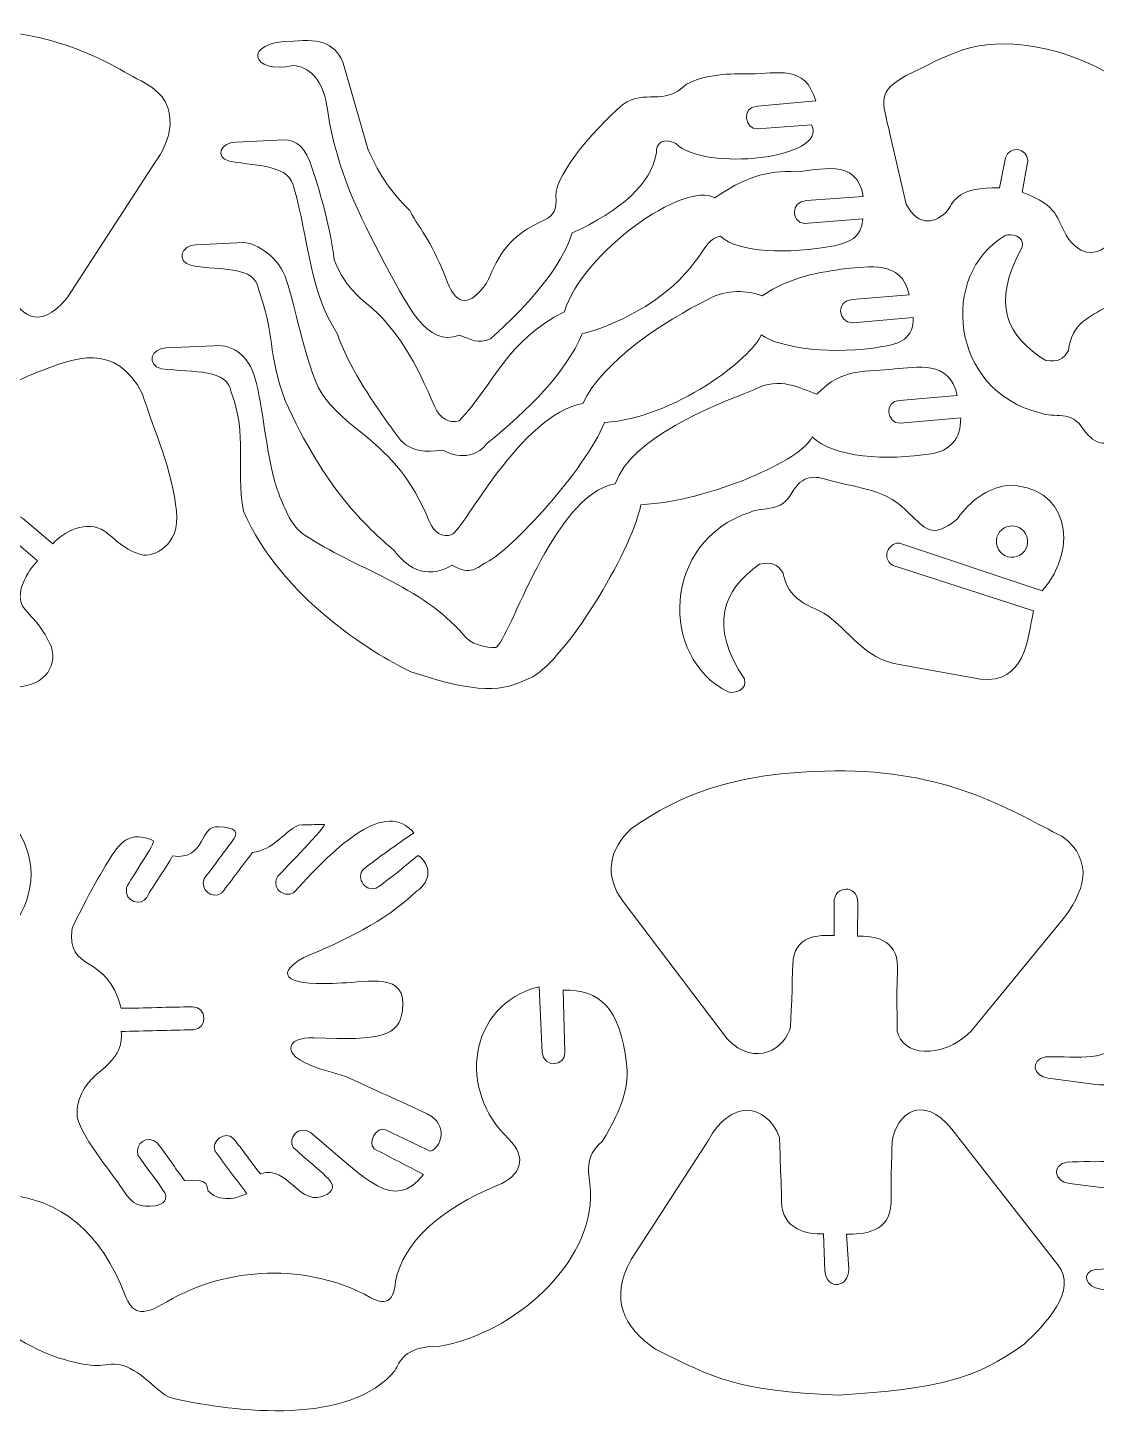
# Model space of a CAD drawing. Header units: centimetres. Extents: x -100 to 240, y -79 to 49.
# Drawn here: x 50.9 to 147.8, y -78.8 to 47.9 of the extents above; entities that cross this region are included whole.
import ezdxf

# ---------------------------------------------------------------- set-up
doc = ezdxf.new("R2010")
doc.units = ezdxf.units.CM
doc.header["$MEASUREMENT"] = 0
doc.layers.add('Layer 1', color=7, linetype='Continuous')

msp = doc.modelspace()

# ---------------------------------------------------------------- linework, layer by layer
at = {"layer": 'Layer 1', "color": 22, "lineweight": 5}
for points, knots in [([(43.923707, 37.003732), (43.193222, 36.988234), (42.902162, 36.586483), (42.897311, 35.919376), (42.897311, 35.919376), (42.897311, 35.919376), (42.90947, 32.797222), (42.90947, 32.797222), (42.90947, 32.797222), (41.57135, 32.855056), (38.926106, 32.417017), (38.719907, 29.85361), (38.719907, 29.85361), (38.513771, 27.290203), (38.739815, 28.791367), (38.47427, 24.188398), (38.47427, 24.188398), (38.12021, 21.975397), (35.995724, 20.205034), (33.428663, 23.3917), (33.428663, 23.3917), (33.428663, 23.3917), (25.37342, 35.784367), (25.37342, 35.784367), (25.37342, 35.784367), (24.281756, 37.259764), (22.747517, 40.948099), (26.347148, 42.865882), (26.347148, 42.865882), (30.330512, 45.019978), (34.490906, 47.882005), (43.923707, 47.734459), (43.923707, 47.734459), (53.356508, 47.882005), (57.516902, 45.019978), (61.500266, 42.865882), (61.500266, 42.865882), (65.09996, 40.948099), (63.565658, 37.259764), (62.473994, 35.784367), (62.473994, 35.784367), (62.473994, 35.784367), (54.418751, 23.3917), (54.418751, 23.3917), (54.418751, 23.3917), (51.85169, 20.205034), (49.727267, 21.975397), (49.373207, 24.188398), (49.373207, 24.188398), (49.107599, 28.791367), (49.333706, 27.290203), (49.127507, 29.85361), (49.127507, 29.85361), (48.921308, 32.417017), (46.298681, 32.832565), (44.960624, 32.774731), (44.960624, 32.774731), (44.960624, 32.774731), (44.950292, 35.941804), (44.950292, 35.941804), (44.950292, 35.941804), (44.968058, 36.451663), (44.654192, 36.988234), (43.923707, 37.003732)], [0, 0, 0, 0, 0.0625, 0.0625, 0.0625, 0.0625, 0.125, 0.125, 0.125, 0.125, 0.1875, 0.1875, 0.1875, 0.1875, 0.25, 0.25, 0.25, 0.25, 0.3125, 0.3125, 0.3125, 0.3125, 0.375, 0.375, 0.375, 0.375, 0.4375, 0.4375, 0.4375, 0.4375, 0.5, 0.5, 0.5, 0.5, 0.5625, 0.5625, 0.5625, 0.5625, 0.625, 0.625, 0.625, 0.625, 0.6875, 0.6875, 0.6875, 0.6875, 0.75, 0.75, 0.75, 0.75, 0.8125, 0.8125, 0.8125, 0.8125, 0.875, 0.875, 0.875, 0.875, 0.9375, 0.9375, 0.9375, 0.9375, 1, 1, 1, 1]), ([(74.907611, 44.488069), (71.175932, 43.608526), (70.087796, 46.665223), (74.955365, 46.691683), (74.955365, 46.691683), (77.424587, 46.904875), (78.902, 46.474522), (79.554113, 44.397727), (79.554113, 44.397727), (79.554113, 44.397727), (81.680048, 36.926557), (81.680048, 36.926557), (81.680048, 36.926557), (82.870559, 34.287109), (83.840696, 32.98345), (85.489343, 31.311493), (85.489343, 31.311493), (86.575841, 29.386969), (87.557066, 28.436488), (88.935506, 24.778834), (88.935506, 24.778834), (89.763011, 22.674193), (90.966941, 22.609744), (92.469302, 24.733222), (92.469302, 24.733222), (93.415814, 26.724463), (94.028678, 28.704238), (97.299449, 30.259645), (97.299449, 30.259645), (98.468666, 30.795964), (98.735345, 31.056784), (98.788202, 32.255296), (98.788202, 32.255296), (98.294282, 34.083871), (101.911301, 38.418964), (104.841116, 40.935688), (104.841116, 40.935688), (106.959806, 42.423118), (108.383543, 40.664095), (110.601017, 42.769933), (110.601017, 42.769933), (112.300064, 43.700569), (114.577136, 43.751788), (116.378684, 43.713232), (116.378684, 43.713232), (118.837826, 43.694836), (121.354739, 44.653696), (122.337602, 41.25976), (122.337602, 41.25976), (122.337602, 41.25976), (117.033506, 40.793056), (117.033506, 40.793056), (117.033506, 40.793056), (115.489628, 40.689169), (115.952993, 38.685139), (117.044216, 38.717458), (117.044216, 38.717458), (117.044216, 38.717458), (121.94549, 39.096088), (121.94549, 39.096088), (121.94549, 39.096088), (123.496865, 36.001717), (112.194224, 34.830232), (109.633211, 37.391812), (109.633211, 37.391812), (108.598814, 37.975885), (107.780003, 37.463254), (107.879102, 36.587491), (107.879102, 36.587491), (107.477603, 33.754066), (104.609717, 31.313257), (100.233296, 29.286484), (100.233296, 29.286484), (99.201104, 26.119915), (96.413732, 22.914979), (92.829032, 19.69234), (92.829032, 19.69234), (91.627874, 19.139578), (91.073978, 19.654225), (89.996993, 20.013703), (89.996993, 20.013703), (87.043238, 18.900304), (85.327811, 22.55758), (82.780847, 27.371914), (82.780847, 27.371914), (80.462699, 31.753942), (78.652205, 35.638585), (77.896898, 41.345062), (77.896898, 41.345062), (77.391071, 43.297369), (76.394663, 44.344996), (74.907611, 44.488069)], [0, 0, 0, 0, 0.0434782609, 0.0434782609, 0.0434782609, 0.0434782609, 0.0869565217, 0.0869565217, 0.0869565217, 0.0869565217, 0.1304347826, 0.1304347826, 0.1304347826, 0.1304347826, 0.1739130435, 0.1739130435, 0.1739130435, 0.1739130435, 0.2173913043, 0.2173913043, 0.2173913043, 0.2173913043, 0.2608695652, 0.2608695652, 0.2608695652, 0.2608695652, 0.3043478261, 0.3043478261, 0.3043478261, 0.3043478261, 0.347826087, 0.347826087, 0.347826087, 0.347826087, 0.3913043478, 0.3913043478, 0.3913043478, 0.3913043478, 0.4347826087, 0.4347826087, 0.4347826087, 0.4347826087, 0.4782608696, 0.4782608696, 0.4782608696, 0.4782608696, 0.5217391304, 0.5217391304, 0.5217391304, 0.5217391304, 0.5652173913, 0.5652173913, 0.5652173913, 0.5652173913, 0.6086956522, 0.6086956522, 0.6086956522, 0.6086956522, 0.652173913, 0.652173913, 0.652173913, 0.652173913, 0.6956521739, 0.6956521739, 0.6956521739, 0.6956521739, 0.7391304348, 0.7391304348, 0.7391304348, 0.7391304348, 0.7826086957, 0.7826086957, 0.7826086957, 0.7826086957, 0.8260869565, 0.8260869565, 0.8260869565, 0.8260869565, 0.8695652174, 0.8695652174, 0.8695652174, 0.8695652174, 0.9130434783, 0.9130434783, 0.9130434783, 0.9130434783, 0.9565217391, 0.9565217391, 0.9565217391, 0.9565217391, 1, 1, 1, 1]), ([(139.546367, 36.087964), (139.546367, 36.087964), (139.001921, 33.378901), (139.001921, 33.378901), (139.001921, 33.378901), (135.270494, 33.430561), (134.958707, 32.321068), (134.288576, 31.32151), (134.288576, 31.32151), (133.26218, 30.178564), (131.709734, 29.739958), (130.538438, 31.885612), (130.538438, 31.885612), (130.538438, 31.885612), (129.090005, 38.162995), (129.090005, 38.162995), (129.090005, 38.162995), (128.320208, 41.446366), (127.894958, 42.050284), (130.530374, 43.557748), (130.530374, 43.557748), (134.412938, 45.422296), (136.722518, 47.102191), (142.224938, 46.180375), (142.224938, 46.180375), (147.416138, 45.224287), (149.957621, 43.002025), (150.744806, 42.443404), (150.744806, 42.443404), (152.54144, 40.434271), (155.794508, 36.729493), (153.362771, 33.8749), (153.362771, 33.8749), (152.433017, 32.444989), (151.619687, 31.130683), (149.446565, 28.739077), (149.446565, 28.739077), (147.09194, 26.218069), (145.684079, 28.295053), (145.283903, 28.706254), (145.283903, 28.706254), (144.009224, 30.790357), (144.488339, 31.652575), (141.04961, 32.996302), (141.04961, 32.996302), (141.04961, 32.996302), (141.578558, 35.819773), (141.578558, 35.819773), (141.578558, 35.819773), (141.539561, 37.026475), (139.885685, 37.249369), (139.546367, 36.087964)], [0, 0, 0, 0, 0.0769230769, 0.0769230769, 0.0769230769, 0.0769230769, 0.1538461538, 0.1538461538, 0.1538461538, 0.1538461538, 0.2307692308, 0.2307692308, 0.2307692308, 0.2307692308, 0.3076923077, 0.3076923077, 0.3076923077, 0.3076923077, 0.3846153846, 0.3846153846, 0.3846153846, 0.3846153846, 0.4615384615, 0.4615384615, 0.4615384615, 0.4615384615, 0.5384615385, 0.5384615385, 0.5384615385, 0.5384615385, 0.6153846154, 0.6153846154, 0.6153846154, 0.6153846154, 0.6923076923, 0.6923076923, 0.6923076923, 0.6923076923, 0.7692307692, 0.7692307692, 0.7692307692, 0.7692307692, 0.8461538462, 0.8461538462, 0.8461538462, 0.8461538462, 0.9230769231, 0.9230769231, 0.9230769231, 0.9230769231, 1, 1, 1, 1]), ([(69.12944, 35.791234), (67.734557, 36.1429), (68.376086, 37.508551), (69.744257, 37.528396), (69.744257, 37.528396), (69.744257, 37.528396), (74.093651, 37.734532), (74.093651, 37.734532), (74.093651, 37.734532), (75.227903, 37.688605), (76.067, 37.135087), (76.661153, 35.044558), (76.661153, 35.044558), (77.470073, 32.644636), (78.296444, 29.755267), (78.643511, 26.852983), (78.643511, 26.852983), (79.257005, 25.291024), (80.143037, 24.013447), (81.582839, 22.88707), (81.582839, 22.88707), (84.441275, 20.564827), (86.083118, 17.436247), (87.760745, 13.528735), (87.760745, 13.528735), (88.215731, 12.439528), (89.102456, 12.00004), (89.974439, 12.256324), (89.974439, 12.256324), (93.15701, 15.55261), (94.292144, 19.528288), (99.522719, 22.145119), (99.522719, 22.145119), (101.195306, 27.544282), (110.422349, 34.059301), (113.170094, 32.480269), (113.170094, 32.480269), (115.760843, 34.220896), (117.827936, 35.010916), (120.606236, 34.840564), (120.606236, 34.840564), (122.448608, 34.920196), (126.111365, 36.19204), (126.643337, 32.591653), (126.643337, 32.591653), (126.643337, 32.591653), (121.483826, 32.223859), (121.483826, 32.223859), (121.483826, 32.223859), (120.007547, 32.167789), (120.109922, 30.234445), (121.2758, 30.143095), (121.2758, 30.143095), (121.2758, 30.143095), (126.597977, 30.564376), (126.597977, 30.564376), (126.597977, 30.564376), (126.527417, 28.831939), (125.255258, 28.398058), (124.035074, 28.120732), (124.035074, 28.120732), (119.801537, 27.364102), (115.303337, 27.446128), (113.69438, 29.005126), (113.69438, 29.005126), (111.758138, 28.634497), (112.286267, 26.091943), (106.888427, 22.620391), (106.888427, 22.620391), (105.084737, 21.581395), (103.433003, 20.754142), (101.151206, 20.121874), (101.151206, 20.121874), (99.628811, 16.626382), (96.297686, 13.229737), (92.508992, 10.204666), (92.508992, 10.204666), (91.831805, 9.24505), (90.248048, 8.581408), (88.507673, 9.594196), (88.507673, 9.594196), (85.094144, 9.079612), (84.615911, 10.606102), (83.613266, 11.926204), (83.613266, 11.926204), (81.823184, 14.417224), (79.967078, 17.17486), (78.93413, 20.107888), (78.93413, 20.107888), (76.323725, 24.165907), (76.31648, 28.893238), (75.00797, 33.285787), (75.00797, 33.285787), (74.652965, 35.448451), (71.971811, 35.316529), (69.12944, 35.791234)], [0, 0, 0, 0, 0.0416666667, 0.0416666667, 0.0416666667, 0.0416666667, 0.0833333333, 0.0833333333, 0.0833333333, 0.0833333333, 0.125, 0.125, 0.125, 0.125, 0.1666666667, 0.1666666667, 0.1666666667, 0.1666666667, 0.2083333333, 0.2083333333, 0.2083333333, 0.2083333333, 0.25, 0.25, 0.25, 0.25, 0.2916666667, 0.2916666667, 0.2916666667, 0.2916666667, 0.3333333333, 0.3333333333, 0.3333333333, 0.3333333333, 0.375, 0.375, 0.375, 0.375, 0.4166666667, 0.4166666667, 0.4166666667, 0.4166666667, 0.4583333333, 0.4583333333, 0.4583333333, 0.4583333333, 0.5, 0.5, 0.5, 0.5, 0.5416666667, 0.5416666667, 0.5416666667, 0.5416666667, 0.5833333333, 0.5833333333, 0.5833333333, 0.5833333333, 0.625, 0.625, 0.625, 0.625, 0.6666666667, 0.6666666667, 0.6666666667, 0.6666666667, 0.7083333333, 0.7083333333, 0.7083333333, 0.7083333333, 0.75, 0.75, 0.75, 0.75, 0.7916666667, 0.7916666667, 0.7916666667, 0.7916666667, 0.8333333333, 0.8333333333, 0.8333333333, 0.8333333333, 0.875, 0.875, 0.875, 0.875, 0.9166666667, 0.9166666667, 0.9166666667, 0.9166666667, 0.9583333333, 0.9583333333, 0.9583333333, 0.9583333333, 1, 1, 1, 1]), ([(155.275577, 18.747529), (154.066229, 17.770021), (155.331836, 16.512415), (156.023891, 16.769644), (156.023891, 16.769644), (156.023891, 16.769644), (168.597746, 22.044886), (168.597746, 22.044886), (168.597746, 22.044886), (172.351286, 18.366442), (171.597995, 12.528799), (166.082408, 12.260797), (166.082408, 12.260797), (164.292767, 12.446458), (162.741329, 13.340365), (161.428598, 14.942014), (161.428598, 14.942014), (158.866514, 16.755973), (158.395967, 15.467686), (157.156568, 14.214805), (157.156568, 14.214805), (155.296367, 11.757931), (152.77013, 11.566537), (150.131312, 10.609504), (150.131312, 10.609504), (148.770134, 10.056112), (147.734162, 9.872845), (146.626055, 11.46517), (146.626055, 11.46517), (145.527713, 13.262812), (144.000719, 12.460066), (142.687799, 12.957325), (142.687799, 12.957325), (134.513423, 14.974585), (133.502903, 25.510894), (139.502141, 29.056471), (139.502141, 29.056471), (140.050052, 29.236462), (141.275654, 29.077072), (141.070715, 27.982132), (141.070715, 27.982132), (138.162509, 22.875793), (139.717097, 19.824199), (143.215865, 17.710738), (143.215865, 17.710738), (144.339092, 17.556199), (144.787904, 17.818027), (145.261412, 18.617938), (145.261412, 18.617938), (145.586366, 21.197221), (147.199292, 21.636394), (148.760054, 22.617493), (148.760054, 22.617493), (150.94502, 24.314461), (151.942184, 26.991205), (155.160728, 27.715894), (155.160728, 27.715894), (155.160728, 27.715894), (162.415367, 29.615218), (162.415367, 29.615218), (162.415367, 29.615218), (166.42853, 30.302863), (166.907393, 26.429434), (167.685002, 23.799184), (167.685002, 23.799184), (167.685002, 23.799184), (155.275577, 18.747529), (155.275577, 18.747529)], [0, 0, 0, 0, 0.0588235294, 0.0588235294, 0.0588235294, 0.0588235294, 0.1176470588, 0.1176470588, 0.1176470588, 0.1176470588, 0.1764705882, 0.1764705882, 0.1764705882, 0.1764705882, 0.2352941176, 0.2352941176, 0.2352941176, 0.2352941176, 0.2941176471, 0.2941176471, 0.2941176471, 0.2941176471, 0.3529411765, 0.3529411765, 0.3529411765, 0.3529411765, 0.4117647059, 0.4117647059, 0.4117647059, 0.4117647059, 0.4705882353, 0.4705882353, 0.4705882353, 0.4705882353, 0.5294117647, 0.5294117647, 0.5294117647, 0.5294117647, 0.5882352941, 0.5882352941, 0.5882352941, 0.5882352941, 0.6470588235, 0.6470588235, 0.6470588235, 0.6470588235, 0.7058823529, 0.7058823529, 0.7058823529, 0.7058823529, 0.7647058824, 0.7647058824, 0.7647058824, 0.7647058824, 0.8235294118, 0.8235294118, 0.8235294118, 0.8235294118, 0.8823529412, 0.8823529412, 0.8823529412, 0.8823529412, 0.9411764706, 0.9411764706, 0.9411764706, 0.9411764706, 1, 1, 1, 1]), ([(65.690144, 26.320003), (64.295261, 26.671606), (64.728197, 28.186819), (66.096368, 28.206601), (66.096368, 28.206601), (66.096368, 28.206601), (70.445762, 28.412737), (70.445762, 28.412737), (70.445762, 28.412737), (71.580014, 28.36681), (73.718927, 27.071404), (74.31308, 24.980875), (74.31308, 24.980875), (75.122, 22.580953), (75.87485, 18.354976), (77.093207, 15.523063), (77.093207, 15.523063), (77.706701, 13.961104), (79.731836, 12.246244), (81.171638, 11.119867), (81.171638, 11.119867), (84.030137, 8.797624), (85.590458, 7.053595), (87.268085, 3.146083), (87.268085, 3.146083), (87.723071, 2.056876), (88.45469, 1.665394), (89.326673, 1.921615), (89.326673, 1.921615), (90.464327, 2.452075), (95.517494, 12.777271), (101.19329, 13.812046), (101.19329, 13.812046), (102.95036, 17.629279), (108.645749, 21.342562), (112.542929, 23.244154), (112.542929, 23.244154), (114.367535, 24.262108), (116.069795, 24.054082), (117.471482, 23.588449), (117.471482, 23.588449), (120.062231, 25.329013), (122.600186, 25.718542), (125.110673, 26.055844), (125.110673, 26.055844), (126.953045, 26.135413), (130.178834, 26.95183), (130.806755, 23.661655), (130.806755, 23.661655), (130.806755, 23.661655), (125.630171, 23.235775), (125.630171, 23.235775), (125.630171, 23.235775), (124.173044, 23.21593), (124.299548, 21.139198), (125.684351, 21.144112), (125.684351, 21.144112), (125.684351, 21.144112), (131.17751, 21.63022), (131.17751, 21.63022), (131.17751, 21.63022), (131.21405, 19.694734), (129.973958, 19.20724), (128.342069, 18.97225), (128.342069, 18.97225), (124.108532, 18.21562), (119.08592, 18.799693), (117.381014, 20.048542), (117.381014, 20.048542), (116.616131, 17.986552), (109.455299, 12.448726), (103.174325, 12.10462), (103.174325, 12.10462), (101.39741, 7.717993), (94.624217, 0.4723), (92.487194, -0.578477), (92.487194, -0.578477), (91.542194, -1.030502), (91.091996, -1.874765), (89.351621, -0.86204), (89.351621, -0.86204), (86.83181, -2.332712), (85.070519, -0.834194), (84.067874, 0.485908), (84.067874, 0.485908), (81.567089, 2.602015), (77.742863, 6.138331), (74.187143, 14.099704), (74.187143, 14.099704), (72.597527, 18.436687), (73.272131, 20.149405), (71.766179, 24.178255), (71.766179, 24.178255), (71.411237, 26.340919), (68.532578, 25.845298), (65.690144, 26.320003)], [0, 0, 0, 0, 0.0416666667, 0.0416666667, 0.0416666667, 0.0416666667, 0.0833333333, 0.0833333333, 0.0833333333, 0.0833333333, 0.125, 0.125, 0.125, 0.125, 0.1666666667, 0.1666666667, 0.1666666667, 0.1666666667, 0.2083333333, 0.2083333333, 0.2083333333, 0.2083333333, 0.25, 0.25, 0.25, 0.25, 0.2916666667, 0.2916666667, 0.2916666667, 0.2916666667, 0.3333333333, 0.3333333333, 0.3333333333, 0.3333333333, 0.375, 0.375, 0.375, 0.375, 0.4166666667, 0.4166666667, 0.4166666667, 0.4166666667, 0.4583333333, 0.4583333333, 0.4583333333, 0.4583333333, 0.5, 0.5, 0.5, 0.5, 0.5416666667, 0.5416666667, 0.5416666667, 0.5416666667, 0.5833333333, 0.5833333333, 0.5833333333, 0.5833333333, 0.625, 0.625, 0.625, 0.625, 0.6666666667, 0.6666666667, 0.6666666667, 0.6666666667, 0.7083333333, 0.7083333333, 0.7083333333, 0.7083333333, 0.75, 0.75, 0.75, 0.75, 0.7916666667, 0.7916666667, 0.7916666667, 0.7916666667, 0.8333333333, 0.8333333333, 0.8333333333, 0.8333333333, 0.875, 0.875, 0.875, 0.875, 0.9166666667, 0.9166666667, 0.9166666667, 0.9166666667, 0.9583333333, 0.9583333333, 0.9583333333, 0.9583333333, 1, 1, 1, 1]), ([(48.962762, 1.906621), (48.962762, 1.906621), (51.717752, -0.450839), (51.717752, -0.450839), (51.717752, -0.450839), (50.934095, -1.328429), (49.393241, -3.484226), (50.599628, -4.862792), (50.599628, -4.862792), (51.806015, -6.241295), (52.098083, -6.402575), (52.980083, -8.256413), (52.980083, -8.256413), (53.549666, -10.174952), (52.234163, -12.062936), (49.053797, -11.901278), (49.053797, -11.901278), (49.053797, -11.901278), (38.480696, -9.527753), (38.480696, -9.527753), (38.480696, -9.527753), (36.319166, -8.849684), (34.020359, -8.753735), (34.480133, -4.348838), (34.480133, -4.348838), (35.965736, 1.067965), (36.92321, 4.124095), (41.696279, 9.605221), (41.696279, 9.605221), (46.295279, 14.717482), (50.88527, 16.296073), (52.041887, 16.789426), (52.041887, 16.789426), (54.927098, 17.882665), (58.801661, 19.512223), (61.263449, 14.659522), (61.263449, 14.659522), (61.953488, 12.212476), (63.754028, 8.421955), (64.254122, 4.683661), (64.254122, 4.683661), (64.926458, 1.257343), (62.643968, 0.007927), (61.371179, 0.054547), (61.371179, 0.054547), (59.663816, 0.421459), (58.658021, 1.621798), (57.808277, 2.223889), (57.808277, 2.223889), (56.195855, 3.323806), (54.043838, 2.141737), (53.102177, 1.090708), (53.102177, 1.090708), (53.102177, 1.090708), (50.354054, 3.40558), (50.354054, 3.40558), (50.354054, 3.40558), (49.292315, 4.157548), (48.127508, 2.833099), (48.962762, 1.906621)], [0, 0, 0, 0, 0.0666666667, 0.0666666667, 0.0666666667, 0.0666666667, 0.1333333333, 0.1333333333, 0.1333333333, 0.1333333333, 0.2, 0.2, 0.2, 0.2, 0.2666666667, 0.2666666667, 0.2666666667, 0.2666666667, 0.3333333333, 0.3333333333, 0.3333333333, 0.3333333333, 0.4, 0.4, 0.4, 0.4, 0.4666666667, 0.4666666667, 0.4666666667, 0.4666666667, 0.5333333333, 0.5333333333, 0.5333333333, 0.5333333333, 0.6, 0.6, 0.6, 0.6, 0.6666666667, 0.6666666667, 0.6666666667, 0.6666666667, 0.7333333333, 0.7333333333, 0.7333333333, 0.7333333333, 0.8, 0.8, 0.8, 0.8, 0.8666666667, 0.8666666667, 0.8666666667, 0.8666666667, 0.9333333333, 0.9333333333, 0.9333333333, 0.9333333333, 1, 1, 1, 1]), ([(62.967221, 16.967023), (61.572275, 17.318626), (62.005211, 18.833839), (63.373382, 18.853684), (63.373382, 18.853684), (63.373382, 18.853684), (67.722776, 19.05982), (67.722776, 19.05982), (67.722776, 19.05982), (69.605279, 19.235527), (71.076077, 17.97685), (71.590094, 15.627895), (71.590094, 15.627895), (72.238364, 13.143238), (72.520289, 8.539261), (73.611575, 5.640127), (73.611575, 5.640127), (74.211146, 4.114078), (74.790557, 2.656762), (75.920966, 1.9087), (75.920966, 1.9087), (80.552285, -1.15562), (86.539175, -2.709263), (90.368, -7.158323), (90.368, -7.158323), (90.903374, -7.987403), (92.473901, -8.412716), (93.297878, -8.31242), (93.297878, -8.31242), (94.537025, -7.728473), (98.448758, 5.498629), (104.124554, 6.533404), (104.124554, 6.533404), (105.711524, 10.836493), (112.859063, 13.519411), (116.726066, 15.068581), (116.726066, 15.068581), (119.058263, 16.354348), (121.039487, 15.12547), (122.441174, 14.659774), (122.441174, 14.659774), (124.758566, 17.164591), (127.008674, 16.62361), (129.519161, 16.960912), (129.519161, 16.960912), (131.361533, 17.040481), (134.52218, 17.835289), (135.150164, 14.545051), (135.150164, 14.545051), (135.150164, 14.545051), (129.937103, 14.103232), (129.937103, 14.103232), (129.937103, 14.103232), (128.502404, 14.047162), (128.7539, 11.997394), (129.991472, 12.028201), (129.991472, 12.028201), (129.991472, 12.028201), (135.484631, 12.514246), (135.484631, 12.514246), (135.484631, 12.514246), (135.521171, 10.57876), (134.44721, 9.497554), (132.815321, 9.262627), (132.815321, 9.262627), (128.784833, 8.613034), (123.922934, 8.892565), (121.998158, 10.804111), (121.998158, 10.804111), (121.233338, 8.742184), (112.750262, 4.972642), (106.469288, 4.628536), (106.469288, 4.628536), (105.46784, 0.002068), (99.562724, -9.381215), (96.667055, -10.962011), (96.667055, -10.962011), (94.323959, -12.039815), (92.832875, -12.908585), (85.591277, -10.520318), (85.591277, -10.520318), (81.968147, -8.736725), (73.956689, -3.905255), (70.400906, 4.056055), (70.400906, 4.056055), (69.688313, 8.206747), (70.805807, 10.802032), (69.299792, 14.830882), (69.299792, 14.830882), (68.94485, 16.993483), (66.012641, 16.599418), (62.967221, 16.967023)], [0, 0, 0, 0, 0.0434782609, 0.0434782609, 0.0434782609, 0.0434782609, 0.0869565217, 0.0869565217, 0.0869565217, 0.0869565217, 0.1304347826, 0.1304347826, 0.1304347826, 0.1304347826, 0.1739130435, 0.1739130435, 0.1739130435, 0.1739130435, 0.2173913043, 0.2173913043, 0.2173913043, 0.2173913043, 0.2608695652, 0.2608695652, 0.2608695652, 0.2608695652, 0.3043478261, 0.3043478261, 0.3043478261, 0.3043478261, 0.347826087, 0.347826087, 0.347826087, 0.347826087, 0.3913043478, 0.3913043478, 0.3913043478, 0.3913043478, 0.4347826087, 0.4347826087, 0.4347826087, 0.4347826087, 0.4782608696, 0.4782608696, 0.4782608696, 0.4782608696, 0.5217391304, 0.5217391304, 0.5217391304, 0.5217391304, 0.5652173913, 0.5652173913, 0.5652173913, 0.5652173913, 0.6086956522, 0.6086956522, 0.6086956522, 0.6086956522, 0.652173913, 0.652173913, 0.652173913, 0.652173913, 0.6956521739, 0.6956521739, 0.6956521739, 0.6956521739, 0.7391304348, 0.7391304348, 0.7391304348, 0.7391304348, 0.7826086957, 0.7826086957, 0.7826086957, 0.7826086957, 0.8260869565, 0.8260869565, 0.8260869565, 0.8260869565, 0.8695652174, 0.8695652174, 0.8695652174, 0.8695652174, 0.9130434783, 0.9130434783, 0.9130434783, 0.9130434783, 0.9565217391, 0.9565217391, 0.9565217391, 0.9565217391, 1, 1, 1, 1]), ([(129.340178, -0.891272), (128.061152, -0.006878), (129.229172, 1.341826), (129.938552, 1.137013), (129.938552, 1.137013), (129.938552, 1.137013), (142.871507, -3.183653), (142.871507, -3.183653), (142.871507, -3.183653), (146.339594, 0.765061), (145.152107, 6.530128), (139.631921, 6.385039), (139.631921, 6.385039), (137.861117, 6.066133), (136.380869, 5.058826), (135.191492, 3.363496), (135.191492, 3.363496), (132.772166, 1.36312), (132.206615, 2.612599), (130.877063, 3.769342), (130.877063, 3.769342), (128.838446, 6.080308), (126.304964, 6.082387), (123.602012, 6.839458), (123.602012, 6.839458), (122.203286, 7.289593), (121.156478, 7.394929), (120.170465, 5.724169), (120.170465, 5.724169), (119.209589, 3.849478), (117.626903, 4.5358), (116.354807, 3.941836), (116.354807, 3.941836), (108.354059, 1.319209), (108.133937, -9.263153), (114.381395, -12.350342), (114.381395, -12.350342), (114.941213, -12.488942), (116.151506, -12.238328), (115.865297, -11.161784), (115.865297, -11.161784), (112.583564, -6.287096), (113.905682, -3.127835), (117.236681, -0.758783), (117.236681, -0.758783), (118.345229, -0.520769), (118.812374, -0.748262), (119.344346, -1.510562), (119.344346, -1.510562), (119.861135, -4.058345), (121.502411, -4.375676), (123.132095, -5.237453), (123.132095, -5.237453), (125.437832, -6.766337), (126.632249, -9.361055), (129.896027, -9.843131), (129.896027, -9.843131), (129.896027, -9.843131), (137.272256, -11.194859), (137.272256, -11.194859), (137.272256, -11.194859), (141.325613, -11.580608), (141.513605, -7.682231), (142.092449, -5.001266), (142.092449, -5.001266), (142.092449, -5.001266), (129.340178, -0.891272), (129.340178, -0.891272)], [0, 0, 0, 0, 0.0588235294, 0.0588235294, 0.0588235294, 0.0588235294, 0.1176470588, 0.1176470588, 0.1176470588, 0.1176470588, 0.1764705882, 0.1764705882, 0.1764705882, 0.1764705882, 0.2352941176, 0.2352941176, 0.2352941176, 0.2352941176, 0.2941176471, 0.2941176471, 0.2941176471, 0.2941176471, 0.3529411765, 0.3529411765, 0.3529411765, 0.3529411765, 0.4117647059, 0.4117647059, 0.4117647059, 0.4117647059, 0.4705882353, 0.4705882353, 0.4705882353, 0.4705882353, 0.5294117647, 0.5294117647, 0.5294117647, 0.5294117647, 0.5882352941, 0.5882352941, 0.5882352941, 0.5882352941, 0.6470588235, 0.6470588235, 0.6470588235, 0.6470588235, 0.7058823529, 0.7058823529, 0.7058823529, 0.7058823529, 0.7647058824, 0.7647058824, 0.7647058824, 0.7647058824, 0.8235294118, 0.8235294118, 0.8235294118, 0.8235294118, 0.8823529412, 0.8823529412, 0.8823529412, 0.8823529412, 0.9411764706, 0.9411764706, 0.9411764706, 0.9411764706, 1, 1, 1, 1]), ([(139.963364, 2.702815), (140.743997, 2.797756), (141.454133, 2.241592), (141.549074, 1.460959), (141.549074, 1.460959), (141.644015, 0.680326), (141.087914, -0.02981), (140.307218, -0.124751), (140.307218, -0.124751), (139.526585, -0.219692), (138.816449, 0.336472), (138.721508, 1.117105), (138.721508, 1.117105), (138.626567, 1.897738), (139.182731, 2.607874), (139.963364, 2.702815)], [0, 0, 0, 0, 0.25, 0.25, 0.25, 0.25, 0.5, 0.5, 0.5, 0.5, 0.75, 0.75, 0.75, 0.75, 1, 1, 1, 1]), ([(34.494182, -39.379043), (37.448315, -36.308738), (36.3077, -34.187906), (35.627048, -32.13902), (35.627048, -32.13902), (33.276833, -26.745149), (38.951495, -17.965847), (45.313802, -21.257786), (45.313802, -21.257786), (45.313802, -21.257786), (41.662574, -29.052272), (41.662574, -29.052272), (41.662574, -29.052272), (40.978583, -30.450431), (42.794432, -31.349945), (43.605998, -29.962811), (43.605998, -29.962811), (43.605998, -29.962811), (47.322494, -22.272275), (47.322494, -22.272275), (47.322494, -22.272275), (54.347309, -27.275609), (51.059528, -35.90894), (42.421913, -37.872398), (42.421913, -37.872398), (40.355261, -39.243404), (40.902794, -40.846628), (42.066656, -41.898413), (42.066656, -41.898413), (43.751276, -44.109839), (48.229694, -49.232306), (46.566179, -55.278542), (46.566179, -55.278542), (45.837269, -56.963918), (46.616012, -57.922841), (48.757004, -57.95642), (48.757004, -57.95642), (53.841923, -58.318796), (57.48641, -61.361633), (59.690843, -67.084553), (59.690843, -67.084553), (60.31448, -68.654639), (61.052021, -69.123422), (63.44495, -67.672028), (63.44495, -67.672028), (68.871455, -64.435592), (76.248125, -64.12286), (81.914471, -67.265426), (81.914471, -67.265426), (83.521601, -68.158955), (84.094712, -67.378385), (84.198284, -65.837153), (84.198284, -65.837153), (84.923666, -62.215472), (88.245341, -59.255543), (93.494753, -57.088028), (93.494753, -57.088028), (95.555609, -56.252963), (96.212069, -54.609167), (94.466591, -52.883975), (94.466591, -52.883975), (89.839493, -48.576161), (90.714878, -40.766366), (97.240733, -39.087227), (97.240733, -39.087227), (97.240733, -39.087227), (97.521965, -45.055658), (97.521965, -45.055658), (97.521965, -45.055658), (97.61174, -46.468811), (99.637568, -46.339598), (99.570284, -45.038396), (99.570284, -45.038396), (99.570284, -45.038396), (99.402515, -39.400463), (99.402515, -39.400463), (99.402515, -39.400463), (102.760352, -39.272006), (104.627042, -41.114189), (105.152588, -46.039907), (105.152588, -46.039907), (105.404777, -47.79578), (104.951744, -49.981313), (102.947084, -53.112098), (102.947084, -53.112098), (101.272481, -54.570548), (101.733389, -55.931033), (101.905127, -57.639026), (101.905127, -57.639026), (102.111011, -64.245899), (94.968449, -70.507343), (88.227764, -71.68727), (88.227764, -71.68727), (84.859217, -71.722172), (84.632795, -73.132427), (84.151412, -73.91369), (84.151412, -73.91369), (80.04545, -78.846149), (69.929162, -77.772881), (63.866168, -76.39148), (63.866168, -76.39148), (62.847584, -76.121651), (61.641764, -74.357714), (59.774822, -73.547345), (59.774822, -73.547345), (59.016365, -73.218044), (58.397705, -73.337429), (57.589478, -73.423046), (57.589478, -73.423046), (55.487042, -73.661564), (47.393684, -71.836706), (43.191395, -63.67871), (43.191395, -63.67871), (42.704657, -61.839236), (42.176339, -59.826386), (39.417317, -58.830041), (39.417317, -58.830041), (34.396343, -56.002286), (31.576652, -45.481034), (34.494182, -39.379043)], [0, 0, 0, 0, 0.0333333333, 0.0333333333, 0.0333333333, 0.0333333333, 0.0666666667, 0.0666666667, 0.0666666667, 0.0666666667, 0.1, 0.1, 0.1, 0.1, 0.1333333333, 0.1333333333, 0.1333333333, 0.1333333333, 0.1666666667, 0.1666666667, 0.1666666667, 0.1666666667, 0.2, 0.2, 0.2, 0.2, 0.2333333333, 0.2333333333, 0.2333333333, 0.2333333333, 0.2666666667, 0.2666666667, 0.2666666667, 0.2666666667, 0.3, 0.3, 0.3, 0.3, 0.3333333333, 0.3333333333, 0.3333333333, 0.3333333333, 0.3666666667, 0.3666666667, 0.3666666667, 0.3666666667, 0.4, 0.4, 0.4, 0.4, 0.4333333333, 0.4333333333, 0.4333333333, 0.4333333333, 0.4666666667, 0.4666666667, 0.4666666667, 0.4666666667, 0.5, 0.5, 0.5, 0.5, 0.5333333333, 0.5333333333, 0.5333333333, 0.5333333333, 0.5666666667, 0.5666666667, 0.5666666667, 0.5666666667, 0.6, 0.6, 0.6, 0.6, 0.6333333333, 0.6333333333, 0.6333333333, 0.6333333333, 0.6666666667, 0.6666666667, 0.6666666667, 0.6666666667, 0.7, 0.7, 0.7, 0.7, 0.7333333333, 0.7333333333, 0.7333333333, 0.7333333333, 0.7666666667, 0.7666666667, 0.7666666667, 0.7666666667, 0.8, 0.8, 0.8, 0.8, 0.8333333333, 0.8333333333, 0.8333333333, 0.8333333333, 0.8666666667, 0.8666666667, 0.8666666667, 0.8666666667, 0.9, 0.9, 0.9, 0.9, 0.9333333333, 0.9333333333, 0.9333333333, 0.9333333333, 0.9666666667, 0.9666666667, 0.9666666667, 0.9666666667, 1, 1, 1, 1]), ([(143.170946, -45.457598), (141.751367, -45.690509), (142.055153, -47.236781), (143.416835, -47.371727), (143.416835, -47.371727), (143.416835, -47.371727), (147.733469, -47.943389), (147.733469, -47.943389), (147.733469, -47.943389), (149.594426, -48.277037), (151.166024, -47.146691), (151.875971, -44.849333), (151.875971, -44.849333), (152.731196, -42.428117), (153.399815, -37.864208), (154.73132, -35.067197), (154.73132, -35.067197), (155.457269, -33.597092), (156.157325, -32.193767), (157.346702, -31.543544), (157.346702, -31.543544), (162.219626, -28.880093), (168.31601, -27.83612), (172.505888, -23.725244), (172.505888, -23.725244), (173.109176, -22.944233), (174.710006, -22.652669), (175.52258, -22.82195), (175.52258, -22.82195), (176.708177, -23.508209), (179.49221, -37.01774), (185.060717, -38.526716), (185.060717, -38.526716), (186.279704, -42.948182), (193.175936, -46.223363), (196.898732, -48.092699), (196.898732, -48.092699), (199.114379, -49.570238), (201.192056, -48.512594), (202.627952, -48.166598), (202.627952, -48.166598), (204.72623, -50.857643), (207.013886, -50.508056), (209.487077, -51.055589), (209.487077, -51.055589), (211.316219, -51.290012), (214.398683, -52.348097), (215.301473, -49.122497), (215.301473, -49.122497), (215.301473, -49.122497), (210.144167, -48.243269), (210.144167, -48.243269), (210.144167, -48.243269), (208.719296, -48.066554), (209.142467, -46.045262), (210.373109, -46.180145), (210.373109, -46.180145), (210.373109, -46.180145), (215.805788, -47.127035), (215.805788, -47.127035), (215.805788, -47.127035), (216.005183, -45.201503), (215.026037, -44.033672), (213.419789, -43.662161), (213.419789, -43.662161), (209.458286, -42.675518), (204.590087, -42.544667), (202.511213, -44.28731), (202.511213, -44.28731), (201.92273, -42.168305), (193.787225, -37.697825), (187.557533, -36.826031), (187.557533, -36.826031), (186.949205, -32.131712), (181.855214, -22.284497), (179.10287, -20.465498), (179.10287, -20.465498), (176.858873, -19.194221), (175.446287, -18.202916), (168.029297, -19.972964), (168.029297, -19.972964), (164.268827, -21.445148), (155.878928, -25.584815), (151.665425, -33.218462), (151.665425, -33.218462), (150.605828, -37.294436), (151.500806, -39.974519), (149.660954, -43.862249), (149.660954, -43.862249), (149.125139, -45.987365), (146.236526, -45.347726), (143.170946, -45.457598)], [0, 0, 0, 0, 0.0434782609, 0.0434782609, 0.0434782609, 0.0434782609, 0.0869565217, 0.0869565217, 0.0869565217, 0.0869565217, 0.1304347826, 0.1304347826, 0.1304347826, 0.1304347826, 0.1739130435, 0.1739130435, 0.1739130435, 0.1739130435, 0.2173913043, 0.2173913043, 0.2173913043, 0.2173913043, 0.2608695652, 0.2608695652, 0.2608695652, 0.2608695652, 0.3043478261, 0.3043478261, 0.3043478261, 0.3043478261, 0.347826087, 0.347826087, 0.347826087, 0.347826087, 0.3913043478, 0.3913043478, 0.3913043478, 0.3913043478, 0.4347826087, 0.4347826087, 0.4347826087, 0.4347826087, 0.4782608696, 0.4782608696, 0.4782608696, 0.4782608696, 0.5217391304, 0.5217391304, 0.5217391304, 0.5217391304, 0.5652173913, 0.5652173913, 0.5652173913, 0.5652173913, 0.6086956522, 0.6086956522, 0.6086956522, 0.6086956522, 0.652173913, 0.652173913, 0.652173913, 0.652173913, 0.6956521739, 0.6956521739, 0.6956521739, 0.6956521739, 0.7391304348, 0.7391304348, 0.7391304348, 0.7391304348, 0.7826086957, 0.7826086957, 0.7826086957, 0.7826086957, 0.8260869565, 0.8260869565, 0.8260869565, 0.8260869565, 0.8695652174, 0.8695652174, 0.8695652174, 0.8695652174, 0.9130434783, 0.9130434783, 0.9130434783, 0.9130434783, 0.9565217391, 0.9565217391, 0.9565217391, 0.9565217391, 1, 1, 1, 1]), ([(123.992738, -31.476512), (123.992738, -31.476512), (124.005716, -34.445576), (124.005716, -34.445576), (124.005716, -34.445576), (122.612408, -34.403807), (120.339872, -34.339925), (120.239198, -37.119548), (120.239198, -37.119548), (120.138524, -39.899171), (120.271391, -38.166923), (120.04478, -42.709601), (120.04478, -42.709601), (119.613734, -44.645969), (116.866808, -46.504784), (114.304787, -43.808447), (114.304787, -43.808447), (114.304787, -43.808447), (104.866694, -31.355048), (104.866694, -31.355048), (104.866694, -31.355048), (103.037678, -29.00288), (103.664276, -26.525216), (105.558056, -24.77936), (105.558056, -24.77936), (110.086244, -21.604727), (115.143569, -19.476398), (124.962434, -19.514324), (124.962434, -19.514324), (134.781614, -19.594586), (140.487209, -23.355245), (144.656234, -25.434245), (144.656234, -25.434245), (147.761063, -27.708608), (146.612636, -30.609191), (144.669968, -33.085847), (144.669968, -33.085847), (144.669968, -33.085847), (136.3958, -43.149404), (136.3958, -43.149404), (136.3958, -43.149404), (133.669664, -45.822305), (130.118732, -45.28208), (129.726305, -43.103603), (129.726305, -43.103603), (129.644594, -38.064107), (129.732353, -39.793961), (129.740039, -37.265456), (129.740039, -37.265456), (129.747662, -34.736951), (127.5065, -34.436063), (126.114515, -34.508387), (126.114515, -34.508387), (126.114515, -34.508387), (126.15011, -31.456604), (126.15011, -31.456604), (126.15011, -31.456604), (126.133226, -29.790569), (123.973586, -29.845064), (123.992738, -31.476512)], [0, 0, 0, 0, 0.0666666667, 0.0666666667, 0.0666666667, 0.0666666667, 0.1333333333, 0.1333333333, 0.1333333333, 0.1333333333, 0.2, 0.2, 0.2, 0.2, 0.2666666667, 0.2666666667, 0.2666666667, 0.2666666667, 0.3333333333, 0.3333333333, 0.3333333333, 0.3333333333, 0.4, 0.4, 0.4, 0.4, 0.4666666667, 0.4666666667, 0.4666666667, 0.4666666667, 0.5333333333, 0.5333333333, 0.5333333333, 0.5333333333, 0.6, 0.6, 0.6, 0.6, 0.6666666667, 0.6666666667, 0.6666666667, 0.6666666667, 0.7333333333, 0.7333333333, 0.7333333333, 0.7333333333, 0.8, 0.8, 0.8, 0.8, 0.8666666667, 0.8666666667, 0.8666666667, 0.8666666667, 0.9333333333, 0.9333333333, 0.9333333333, 0.9333333333, 1, 1, 1, 1]), ([(59.306669, -41.039156), (61.382267, -41.039156), (63.722465, -40.915235), (65.798315, -40.915235), (65.798315, -40.915235), (67.130828, -40.883042), (67.17959, -42.910949), (65.863772, -42.981698), (65.863772, -42.981698), (63.754973, -43.047407), (61.415216, -43.081112), (59.306669, -43.147199), (59.306669, -43.147199), (59.479793, -44.500187), (58.964894, -45.583976), (56.934467, -47.157842), (56.934467, -47.157842), (56.394557, -47.710982), (55.156607, -48.9512), (55.323935, -50.917115), (55.323935, -50.917115), (55.81817, -52.95548), (58.909202, -56.490914), (59.554511, -57.635309), (59.554511, -57.635309), (60.435755, -58.895246), (61.004645, -59.115242), (62.412002, -58.946528), (62.412002, -58.946528), (63.010502, -58.884914), (63.826478, -58.387655), (63.047546, -57.439442), (63.047546, -57.439442), (62.355491, -56.417897), (61.526978, -55.371341), (60.835175, -54.350048), (60.835175, -54.350048), (60.541406, -53.34356), (61.677107, -52.412357), (62.617004, -53.283269), (62.617004, -53.283269), (63.473489, -54.370397), (64.206242, -55.568531), (65.063042, -56.655974), (65.063042, -56.655974), (67.538501, -56.432198), (67.009805, -57.363212), (67.214177, -57.635309), (67.214177, -57.635309), (67.883804, -58.295297), (68.649947, -58.336184), (69.306155, -58.29473), (69.306155, -58.29473), (69.83315, -58.228643), (70.228097, -58.048904), (70.714079, -57.859274), (70.714079, -57.859274), (69.758495, -56.541188), (68.789303, -55.323461), (67.833971, -54.00569), (67.833971, -54.00569), (67.374953, -53.058863), (68.848649, -52.139693), (69.460253, -52.819463), (69.460253, -52.819463), (70.349687, -53.873642), (71.060579, -55.001279), (71.950328, -56.055773), (71.950328, -56.055773), (74.645405, -55.187003), (75.375386, -59.320937), (78.02945, -57.915596), (78.02945, -57.915596), (78.720434, -57.413927), (78.601238, -56.963918), (77.867288, -56.254979), (77.867288, -56.254979), (76.765418, -55.247546), (75.879764, -54.548687), (74.924432, -53.659253), (74.924432, -53.659253), (74.445884, -52.815494), (75.368267, -51.565889), (76.495463, -52.302422), (76.495463, -52.302422), (81.768059, -56.728424), (84.011237, -59.526254), (86.741342, -56.115875), (86.741342, -56.115875), (85.258574, -55.324973), (83.750417, -54.573446), (82.267901, -53.782796), (82.267901, -53.782796), (81.61289, -53.180642), (82.52765, -51.730823), (83.306582, -52.061762), (83.306582, -52.061762), (84.657302, -52.687667), (86.008148, -53.377895), (87.359183, -54.004052), (87.359183, -54.004052), (88.323335, -53.725403), (89.107559, -51.641678), (87.081794, -50.617424), (87.081794, -50.617424), (84.643505, -49.497032), (82.205342, -48.376766), (79.767368, -47.256689), (79.767368, -47.256689), (79.239995, -47.091818), (78.712874, -46.927073), (78.185816, -46.762517), (78.185816, -46.762517), (73.215998, -45.503651), (74.336705, -43.554683), (76.787783, -43.714577), (76.787783, -43.714577), (82.911068, -44.014142), (84.53294, -43.529168), (84.83345, -41.268539), (84.83345, -41.268539), (85.35635, -37.638353), (81.615284, -38.708912), (79.330652, -38.739908), (79.330652, -38.739908), (74.668463, -39.067886), (72.881846, -38.166419), (75.896207, -36.425225), (75.896207, -36.425225), (79.511777, -34.920407), (83.151539, -33.22577), (86.093324, -30.453266), (86.093324, -30.453266), (87.530291, -29.457425), (87.40637, -28.05662), (86.269472, -27.170021), (86.269472, -27.170021), (85.098239, -28.111241), (83.877803, -29.147654), (82.641428, -30.027827), (82.641428, -30.027827), (81.549134, -30.72278), (80.545796, -29.180603), (81.290708, -28.41446), (81.290708, -28.41446), (82.80611, -27.261434), (84.251267, -26.265719), (85.857263, -25.112378), (85.857263, -25.112378), (83.321009, -22.11005), (78.972308, -26.109794), (75.076136, -30.459944), (75.076136, -30.459944), (74.451806, -31.103741), (72.809837, -30.374768), (73.521989, -29.072369), (73.521989, -29.072369), (74.215241, -28.331741), (77.95385, -24.506444), (77.747336, -24.382523), (77.747336, -24.382523), (76.923485, -24.382649), (76.241762, -24.382649), (75.418226, -24.423851), (75.418226, -24.423851), (73.869497, -25.214753), (73.190483, -26.630426), (71.229104, -26.925455), (71.229104, -26.925455), (70.306406, -28.078733), (69.366005, -29.413514), (68.443559, -30.56654), (68.443559, -30.56654), (67.594067, -31.206998), (66.43556, -30.307673), (66.844178, -29.283419), (66.844178, -29.283419), (67.733612, -28.130393), (68.400467, -27.18596), (69.290216, -26.032682), (69.290216, -26.032682), (70.138952, -25.020965), (69.670421, -24.660227), (68.179526, -24.584186), (68.179526, -24.584186), (66.401603, -24.304907), (67.066757, -27.644663), (63.980576, -27.223949), (63.980576, -27.223949), (63.32147, -28.410239), (62.2574, -29.844308), (61.598609, -31.030283), (61.598609, -31.030283), (61.22483, -31.740671), (59.544746, -31.455722), (59.793029, -30.108656), (59.793029, -30.108656), (60.201017, -29.219033), (62.539829, -25.949018), (62.21204, -25.808213), (62.21204, -25.808213), (60.124913, -24.959477), (59.327333, -25.998788), (58.679756, -26.880032), (58.679756, -26.880032), (57.841352, -28.103996), (56.094173, -31.103615), (54.883754, -33.772673), (54.883754, -33.772673), (54.25199, -37.887518), (58.080311, -35.933447), (59.306669, -41.039156)], [0, 0, 0, 0, 0.0188679245, 0.0188679245, 0.0188679245, 0.0188679245, 0.0377358491, 0.0377358491, 0.0377358491, 0.0377358491, 0.0566037736, 0.0566037736, 0.0566037736, 0.0566037736, 0.0754716981, 0.0754716981, 0.0754716981, 0.0754716981, 0.0943396226, 0.0943396226, 0.0943396226, 0.0943396226, 0.1132075472, 0.1132075472, 0.1132075472, 0.1132075472, 0.1320754717, 0.1320754717, 0.1320754717, 0.1320754717, 0.1509433962, 0.1509433962, 0.1509433962, 0.1509433962, 0.1698113208, 0.1698113208, 0.1698113208, 0.1698113208, 0.1886792453, 0.1886792453, 0.1886792453, 0.1886792453, 0.2075471698, 0.2075471698, 0.2075471698, 0.2075471698, 0.2264150943, 0.2264150943, 0.2264150943, 0.2264150943, 0.2452830189, 0.2452830189, 0.2452830189, 0.2452830189, 0.2641509434, 0.2641509434, 0.2641509434, 0.2641509434, 0.2830188679, 0.2830188679, 0.2830188679, 0.2830188679, 0.3018867925, 0.3018867925, 0.3018867925, 0.3018867925, 0.320754717, 0.320754717, 0.320754717, 0.320754717, 0.3396226415, 0.3396226415, 0.3396226415, 0.3396226415, 0.358490566, 0.358490566, 0.358490566, 0.358490566, 0.3773584906, 0.3773584906, 0.3773584906, 0.3773584906, 0.3962264151, 0.3962264151, 0.3962264151, 0.3962264151, 0.4150943396, 0.4150943396, 0.4150943396, 0.4150943396, 0.4339622642, 0.4339622642, 0.4339622642, 0.4339622642, 0.4528301887, 0.4528301887, 0.4528301887, 0.4528301887, 0.4716981132, 0.4716981132, 0.4716981132, 0.4716981132, 0.4905660377, 0.4905660377, 0.4905660377, 0.4905660377, 0.5094339623, 0.5094339623, 0.5094339623, 0.5094339623, 0.5283018868, 0.5283018868, 0.5283018868, 0.5283018868, 0.5471698113, 0.5471698113, 0.5471698113, 0.5471698113, 0.5660377358, 0.5660377358, 0.5660377358, 0.5660377358, 0.5849056604, 0.5849056604, 0.5849056604, 0.5849056604, 0.6037735849, 0.6037735849, 0.6037735849, 0.6037735849, 0.6226415094, 0.6226415094, 0.6226415094, 0.6226415094, 0.641509434, 0.641509434, 0.641509434, 0.641509434, 0.6603773585, 0.6603773585, 0.6603773585, 0.6603773585, 0.679245283, 0.679245283, 0.679245283, 0.679245283, 0.6981132075, 0.6981132075, 0.6981132075, 0.6981132075, 0.7169811321, 0.7169811321, 0.7169811321, 0.7169811321, 0.7358490566, 0.7358490566, 0.7358490566, 0.7358490566, 0.7547169811, 0.7547169811, 0.7547169811, 0.7547169811, 0.7735849057, 0.7735849057, 0.7735849057, 0.7735849057, 0.7924528302, 0.7924528302, 0.7924528302, 0.7924528302, 0.8113207547, 0.8113207547, 0.8113207547, 0.8113207547, 0.8301886792, 0.8301886792, 0.8301886792, 0.8301886792, 0.8490566038, 0.8490566038, 0.8490566038, 0.8490566038, 0.8679245283, 0.8679245283, 0.8679245283, 0.8679245283, 0.8867924528, 0.8867924528, 0.8867924528, 0.8867924528, 0.9056603774, 0.9056603774, 0.9056603774, 0.9056603774, 0.9245283019, 0.9245283019, 0.9245283019, 0.9245283019, 0.9433962264, 0.9433962264, 0.9433962264, 0.9433962264, 0.9622641509, 0.9622641509, 0.9622641509, 0.9622641509, 0.9811320755, 0.9811320755, 0.9811320755, 0.9811320755, 1, 1, 1, 1]), ([(145.096667, -55.006634), (143.677151, -55.239545), (143.980937, -56.785817), (145.342556, -56.920763), (145.342556, -56.920763), (145.342556, -56.920763), (149.65919, -57.492425), (149.65919, -57.492425), (149.65919, -57.492425), (150.793253, -57.542195), (153.033596, -56.431505), (153.801755, -54.398369), (153.801755, -54.398369), (154.809818, -52.075118), (155.915846, -47.927513), (157.368374, -45.208244), (157.368374, -45.208244), (158.11127, -43.703552), (160.273556, -42.165281), (161.803133, -41.164148), (161.803133, -41.164148), (164.846978, -39.090818), (166.548608, -37.484444), (168.549362, -33.732038), (168.549362, -33.732038), (169.094375, -32.684978), (169.856423, -32.356496), (170.70371, -32.68523), (170.70371, -32.68523), (171.792665, -33.309623), (175.958477, -44.023655), (181.526921, -45.532694), (181.526921, -45.532694), (182.956391, -49.484369), (188.318825, -53.664041), (192.042062, -55.886996), (192.042062, -55.886996), (193.774436, -57.055016), (195.488162, -56.991071), (196.924058, -56.645075), (196.924058, -56.645075), (199.359071, -58.597634), (201.855194, -59.199473), (204.328385, -59.747006), (204.328385, -59.747006), (206.157527, -59.981429), (209.303117, -61.066604), (210.205844, -57.840941), (210.205844, -57.840941), (210.205844, -57.840941), (205.083503, -56.980676), (205.083503, -56.980676), (205.083503, -56.980676), (203.633243, -56.83817), (203.934131, -54.779519), (205.313579, -54.901046), (205.313579, -54.901046), (205.313579, -54.901046), (210.746321, -55.847936), (210.746321, -55.847936), (210.746321, -55.847936), (210.945716, -53.922404), (209.751047, -53.33222), (208.144799, -52.960646), (208.144799, -52.960646), (203.990012, -51.850208), (198.936089, -52.009283), (197.132021, -53.110145), (197.132021, -53.110145), (196.543538, -50.991077), (189.874421, -44.869934), (183.644729, -43.99814), (183.644729, -43.99814), (182.243546, -39.477449), (176.104511, -31.687184), (174.0635, -30.460196), (174.0635, -30.460196), (173.159954, -29.930177), (172.782458, -29.050949), (170.962955, -29.913608), (170.962955, -29.913608), (168.575948, -28.235918), (166.694705, -29.580842), (165.584519, -30.811799), (165.584519, -30.811799), (162.91439, -32.709863), (158.805971, -35.911586), (154.592468, -43.545233), (154.592468, -43.545233), (152.643374, -47.732969), (153.171314, -49.496402), (151.331462, -53.384132), (151.331462, -53.384132), (150.795647, -55.509185), (147.968963, -54.772967), (145.096667, -55.006634)], [0, 0, 0, 0, 0.0416666667, 0.0416666667, 0.0416666667, 0.0416666667, 0.0833333333, 0.0833333333, 0.0833333333, 0.0833333333, 0.125, 0.125, 0.125, 0.125, 0.1666666667, 0.1666666667, 0.1666666667, 0.1666666667, 0.2083333333, 0.2083333333, 0.2083333333, 0.2083333333, 0.25, 0.25, 0.25, 0.25, 0.2916666667, 0.2916666667, 0.2916666667, 0.2916666667, 0.3333333333, 0.3333333333, 0.3333333333, 0.3333333333, 0.375, 0.375, 0.375, 0.375, 0.4166666667, 0.4166666667, 0.4166666667, 0.4166666667, 0.4583333333, 0.4583333333, 0.4583333333, 0.4583333333, 0.5, 0.5, 0.5, 0.5, 0.5416666667, 0.5416666667, 0.5416666667, 0.5416666667, 0.5833333333, 0.5833333333, 0.5833333333, 0.5833333333, 0.625, 0.625, 0.625, 0.625, 0.6666666667, 0.6666666667, 0.6666666667, 0.6666666667, 0.7083333333, 0.7083333333, 0.7083333333, 0.7083333333, 0.75, 0.75, 0.75, 0.75, 0.7916666667, 0.7916666667, 0.7916666667, 0.7916666667, 0.8333333333, 0.8333333333, 0.8333333333, 0.8333333333, 0.875, 0.875, 0.875, 0.875, 0.9166666667, 0.9166666667, 0.9166666667, 0.9166666667, 0.9583333333, 0.9583333333, 0.9583333333, 0.9583333333, 1, 1, 1, 1]), ([(147.726161, -64.733834), (146.306645, -64.966808), (146.830931, -66.381662), (148.19255, -66.516608), (148.19255, -66.516608), (148.19255, -66.516608), (152.509184, -67.08827), (152.509184, -67.08827), (152.509184, -67.08827), (153.643184, -67.13804), (154.52594, -66.657098), (155.294036, -64.624025), (155.294036, -64.624025), (156.302162, -62.300711), (157.368941, -59.491226), (157.959125, -56.628506), (157.959125, -56.628506), (158.702021, -55.123751), (159.692381, -53.925302), (161.221958, -52.924169), (161.221958, -52.924169), (164.265803, -50.850839), (166.165253, -47.871695), (168.166007, -44.119289), (168.166007, -44.119289), (168.71102, -43.072292), (169.631639, -42.709034), (170.478926, -43.037768), (170.478926, -43.037768), (173.372642, -46.590401), (174.168962, -50.647538), (179.160641, -53.695478), (179.160641, -53.695478), (180.372635, -59.216294), (189.018251, -66.485171), (191.889224, -65.143145), (191.889224, -65.143145), (194.324237, -67.095704), (196.317431, -68.057021), (199.100204, -68.121218), (199.100204, -68.121218), (200.929346, -68.355704), (204.472025, -69.931397), (205.305263, -66.388655), (205.305263, -66.388655), (205.305263, -66.388655), (200.195018, -65.587673), (200.195018, -65.587673), (200.195018, -65.587673), (198.728693, -65.407493), (198.993482, -63.489647), (200.162951, -63.496766), (200.162951, -63.496766), (200.162951, -63.496766), (205.430759, -64.36478), (205.430759, -64.36478), (205.430759, -64.36478), (205.506296, -62.632532), (204.275213, -62.093063), (203.082749, -61.713992), (203.082749, -61.713992), (198.927962, -60.603491), (194.438834, -60.306509), (192.704255, -61.72445), (192.704255, -61.72445), (190.806128, -61.1921), (191.546441, -58.703033), (186.460136, -54.789347), (186.460136, -54.789347), (184.750379, -53.602112), (183.174119, -52.638716), (180.953684, -51.816566), (180.953684, -51.816566), (179.731043, -48.20528), (176.697719, -44.540192), (173.177279, -41.206862), (173.177279, -41.206862), (172.583252, -40.193633), (171.061046, -39.399014), (169.241543, -40.26161), (169.241543, -40.26161), (165.883517, -39.461447), (165.278402, -40.942199), (164.168153, -42.173219), (164.168153, -42.173219), (162.174644, -44.50466), (160.092935, -47.096228), (158.816681, -49.931858), (158.816681, -49.931858), (155.873825, -53.755643), (155.468546, -58.465523), (153.794825, -62.732324), (153.794825, -62.732324), (153.25901, -64.857377), (150.598457, -64.500167), (147.726161, -64.733834)], [0, 0, 0, 0, 0.0416666667, 0.0416666667, 0.0416666667, 0.0416666667, 0.0833333333, 0.0833333333, 0.0833333333, 0.0833333333, 0.125, 0.125, 0.125, 0.125, 0.1666666667, 0.1666666667, 0.1666666667, 0.1666666667, 0.2083333333, 0.2083333333, 0.2083333333, 0.2083333333, 0.25, 0.25, 0.25, 0.25, 0.2916666667, 0.2916666667, 0.2916666667, 0.2916666667, 0.3333333333, 0.3333333333, 0.3333333333, 0.3333333333, 0.375, 0.375, 0.375, 0.375, 0.4166666667, 0.4166666667, 0.4166666667, 0.4166666667, 0.4583333333, 0.4583333333, 0.4583333333, 0.4583333333, 0.5, 0.5, 0.5, 0.5, 0.5416666667, 0.5416666667, 0.5416666667, 0.5416666667, 0.5833333333, 0.5833333333, 0.5833333333, 0.5833333333, 0.625, 0.625, 0.625, 0.625, 0.6666666667, 0.6666666667, 0.6666666667, 0.6666666667, 0.7083333333, 0.7083333333, 0.7083333333, 0.7083333333, 0.75, 0.75, 0.75, 0.75, 0.7916666667, 0.7916666667, 0.7916666667, 0.7916666667, 0.8333333333, 0.8333333333, 0.8333333333, 0.8333333333, 0.875, 0.875, 0.875, 0.875, 0.9166666667, 0.9166666667, 0.9166666667, 0.9166666667, 0.9583333333, 0.9583333333, 0.9583333333, 0.9583333333, 1, 1, 1, 1]), ([(125.330417, -64.710083), (125.330417, -64.710083), (125.134298, -61.527323), (125.134298, -61.527323), (125.134298, -61.527323), (126.52811, -61.546916), (129.106385, -61.454999), (129.162833, -58.674116), (129.162833, -58.674116), (129.219281, -55.893233), (129.114008, -57.627371), (129.268295, -53.081669), (129.268295, -53.081669), (129.6548, -50.634497), (132.046469, -48.704807), (134.668844, -52.008275), (134.668844, -52.008275), (134.668844, -52.008275), (144.303875, -64.309907), (144.303875, -64.309907), (144.303875, -64.309907), (146.170124, -66.632717), (143.112104, -69.727529), (141.246359, -71.50331), (141.246359, -71.50331), (136.769264, -74.749574), (133.437698, -75.506519), (124.390331, -76.144835), (124.390331, -76.144835), (115.097642, -75.693251), (113.26157, -74.675864), (107.779436, -71.96762), (107.779436, -71.96762), (104.879231, -69.952817), (103.612742, -67.422926), (105.576263, -63.832304), (105.576263, -63.832304), (105.576263, -63.832304), (112.591061, -53.018795), (112.591061, -53.018795), (112.591061, -53.018795), (114.526358, -49.295999), (117.86498, -49.605644), (119.038544, -52.74821), (119.038544, -52.74821), (119.200391, -57.785753), (119.193209, -56.054639), (119.22578, -58.582955), (119.22578, -58.582955), (119.258351, -61.111271), (121.63364, -61.587425), (123.024365, -61.492988), (123.024365, -61.492988), (123.024365, -61.492988), (123.154208, -64.865063), (123.154208, -64.865063), (123.154208, -64.865063), (123.365447, -66.717893), (125.360468, -66.339074), (125.330417, -64.710083)], [0, 0, 0, 0, 0.0666666667, 0.0666666667, 0.0666666667, 0.0666666667, 0.1333333333, 0.1333333333, 0.1333333333, 0.1333333333, 0.2, 0.2, 0.2, 0.2, 0.2666666667, 0.2666666667, 0.2666666667, 0.2666666667, 0.3333333333, 0.3333333333, 0.3333333333, 0.3333333333, 0.4, 0.4, 0.4, 0.4, 0.4666666667, 0.4666666667, 0.4666666667, 0.4666666667, 0.5333333333, 0.5333333333, 0.5333333333, 0.5333333333, 0.6, 0.6, 0.6, 0.6, 0.6666666667, 0.6666666667, 0.6666666667, 0.6666666667, 0.7333333333, 0.7333333333, 0.7333333333, 0.7333333333, 0.8, 0.8, 0.8, 0.8, 0.8666666667, 0.8666666667, 0.8666666667, 0.8666666667, 0.9333333333, 0.9333333333, 0.9333333333, 0.9333333333, 1, 1, 1, 1])]:
    msp.add_open_spline(points, degree=3, knots=knots, dxfattribs=at)

doc.saveas('drawing.dxf')
